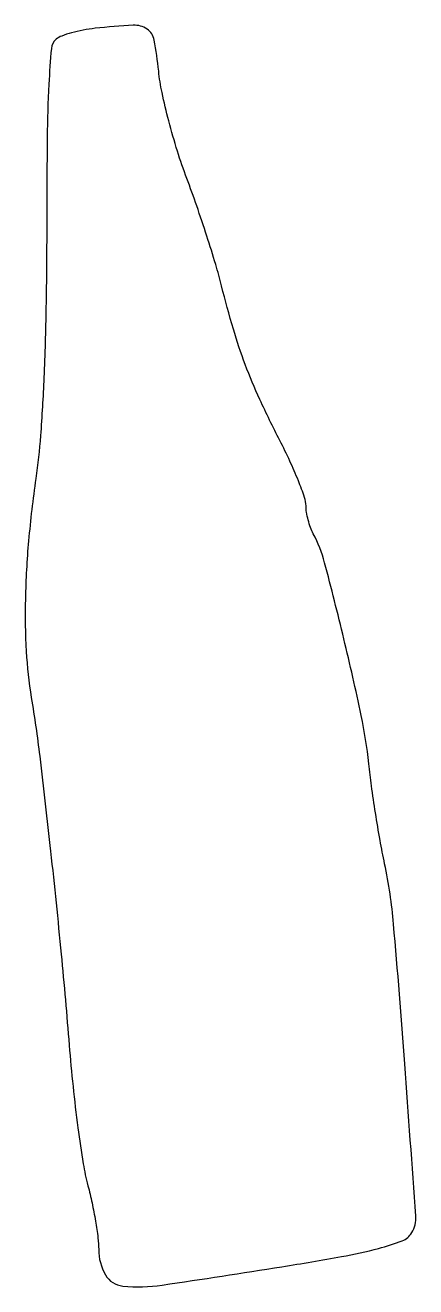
# Model space of a CAD drawing. Extents: x 0 to 53, y 0 to 171.
import ezdxf

# ---------------------------------------------------------------- set-up
doc = ezdxf.new("R2010")
doc.units = 0

msp = doc.modelspace()

# ---------------------------------------------------------------- linework, layer by layer
msp.add_lwpolyline([(9.51268, 170.274221, 0.02043), (7.893596, 170.035138, 0.021443), (6.325723, 169.667472, 0.021699), (5.006599, 169.235289, 0.083374), (4.26268, 168.803042, 0.199882), (3.607206, 167.554707, 0.009516), (3.270103, 162.740892, 0.010071), (3.048451, 155.532987, 0.002448), (2.980558, 143.627555, -0.004112), (2.880979, 132.599992, -0.006436), (2.5952, 123.116534, -0.00744), (2.141505, 115.286316, -0.017784), (1.512268, 109.5, 0.013663), (0.528809, 101.100822, 0.017123), (0.097778, 93.270655, 0.018755), (0.216966, 86.158338, 0.027419), (0.898703, 79.933659, -0.010996), (2.03203, 72.001696, -0.002842), (3.504513, 59.168967, -0.003013), (4.934355, 45.272795, -0.004384), (6.013936, 33, 0.006717), (6.530058, 27.43048, 0.006654), (7.196992, 21.859421, 0.006552), (7.909074, 17.001953, 0.025523), (8.541138, 14.032072, -0.012494), (9.09966, 11.706929, -0.010812), (9.571459, 9.242207, -0.010942), (9.901777, 6.990012, -0.030946), (10, 5.404516, 0.131144), (10.910812, 1.991677, 0.243604), (13.260107, 0.481548, 0.059598), (18.575156, 0.617943, 0.003426), (34.74087, 3.087016, 0.005112), (42.810183, 4.460881, 0.019407), (47.803596, 5.56532, 0.027583), (50.987628, 6.591002, 0.169091), (52.285653, 7.688317, 0.15206), (52.813575, 9.921128, 0.000975), (51.340614, 30.462779, 0.003307), (49.8244, 49.33976, 0.030125), (48.616172, 57.5, -0.007678), (48.003804, 60.652295, -0.004828), (47.380484, 64.353125, -0.004845), (46.837523, 68.007096, -0.008845), (46.476234, 71, 0.026658), (45.451922, 77.523458, 0.006981), (43.108638, 87.856039, 0.005161), (40.512789, 98.138074, 0.058511), (38.980527, 102.036385, -0.036109), (38.604808, 102.879512, -0.023269), (38.28803, 103.901774, -0.02338), (38.070572, 104.936145, -0.040137), (38, 105.813864, 0.084018), (37.808312, 106.946568, 0.01143), (36.962668, 109.205943, 0.01289), (35.820789, 111.856501, 0.010556), (34.468656, 114.629605, -0.010414), (31.769024, 120.16231, -0.018163), (29.796838, 124.868846, -0.018351), (28.18476, 129.672518, -0.010901), (26.601508, 135.5, 0.012234), (25.806653, 138.3951, 0.005201), (24.607166, 142.234375, 0.005142), (23.241846, 146.306559, 0.006718), (21.905261, 150, -0.014569), (20.63379, 153.693738, -0.011431), (19.465007, 157.765625, -0.011596), (18.551925, 161.605206, -0.027671), (18.099742, 164.5, 0.021151), (17.500142, 168.696477, 0.201304), (16.525816, 170.178713, 0.163028), (14.674727, 170.68857, 0.012829)], format="xyb", close=True)

doc.saveas('drawing.dxf')
